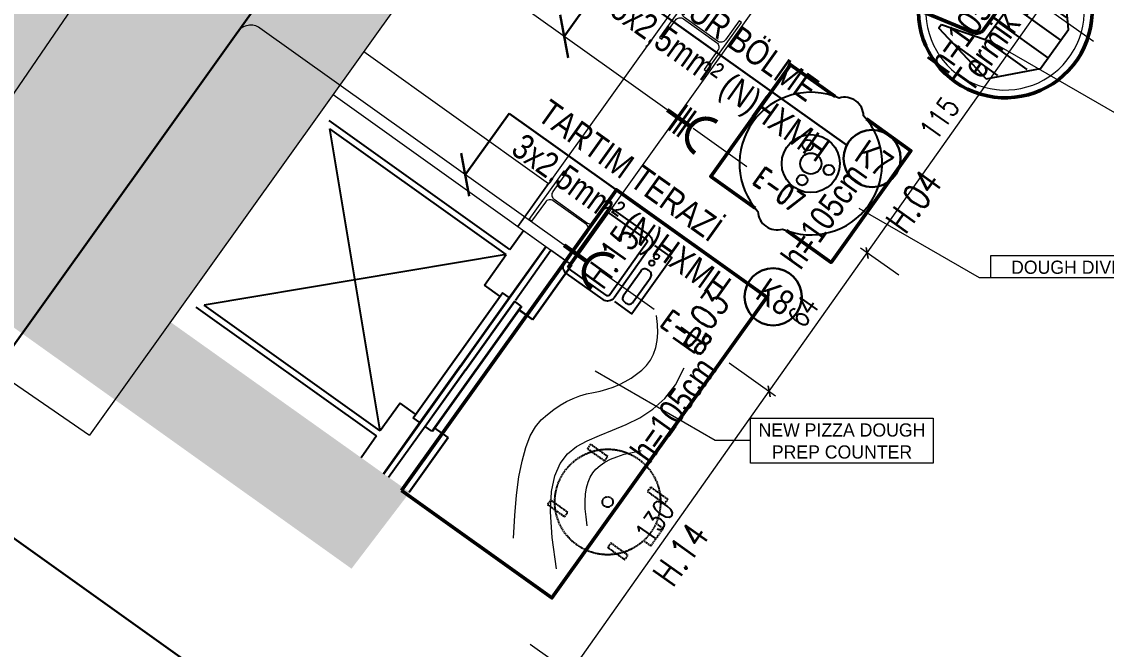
# Model space of a CAD drawing. Header units: millimetres. Extents: x 2562 to 7288, y 778 to 5635.
# Drawn here: x 6083.8 to 6494.4, y 2834.4 to 3072.1 of the extents above; entities that cross this region are included whole.
import ezdxf
from ezdxf.enums import TextEntityAlignment as Align

# ---------------------------------------------------------------- set-up
doc = ezdxf.new("R2010")
doc.units = ezdxf.units.MM
doc.linetypes.add('BORDER', pattern=[1.75, 0.5, -0.25, 0.5, -0.25, 0, -0.25])
doc.linetypes.add('HIDDEN', pattern=[0.375, 0.25, -0.125])
for name, color, linetype, lineweight in [('-DWG_ANA', 7, 'Continuous', 50), ('-DWG_ANA_1', 7, 'BORDER', 25), ('-DWG_DETAY1', 7, 'Continuous', 25), ('-DWG_DETAY2', 7, 'Continuous', 15), ('E-HAT', 6, 'Continuous', 20), ('E-HAT ÇOKLU', 1, 'Continuous', 30), ('E-yazı', 7, 'Continuous', 30), ('NO', 7, 'Continuous', 30), ('PLAN', 253, 'Continuous', 15), ('SHG-TEXT', 7, 'Continuous', 9), ('TES_ELK', 230, 'Continuous', 25), ('x-ref_base plan 1$0$SHG-WALLS-EXISTING', 214, 'Continuous', 18)]:
    doc.layers.add(name, color=color, linetype=linetype, lineweight=lineweight)
doc.layers.add('0-COTTURA', color=7, linetype='Continuous', lineweight=30, true_color=0xdfb520)
for name, color, linetype in [('0-gnl-asansor', 8, 'Continuous'), ('BH-DO-NOTLAR', 12, 'Continuous'), ('BL-H', 210, 'Continuous')]:
    doc.layers.add(name, color=color, linetype=linetype)
doc.styles.add('KELEBEK', font='arial.ttf', dxfattribs={"height": 15})
doc.styles.add('ROMANS', font='romans.shx', dxfattribs={"width": 0.8})
doc.styles.add('ROMANSTW', font='Romanstw.shx', dxfattribs={"width": 0.8})
doc.styles.add('SHG_Text style', font='GOTHIC.TTF')
doc.styles.add('TESNO', font='romandtw.shx', dxfattribs={"height": 0.8})
doc.dimstyles.new('ÖLÇÜ-8', dxfattribs={"dimtxt": 8, "dimasz": 3, "dimexe": 3, "dimexo": 0, "dimgap": 3, "dimtad": 1, "dimdec": 0, "dimzin": 0, "dimdsep": 46, "dimtxsty": 'ROMANSTW', "dimblk1": 'OBLIQUE', "dimblk2": 'OBLIQUE', "dimsah": 1, "dimcen": 0.09, "dimclrt": 256, "dimadec": 0, "dimazin": 0, "dimtfac": 1, "dimtdec": 0, "dimtix": 1, "dimtmove": 0, "dimatfit": 0, "dimldrblk": 'OBLIQUE', "dimfxl": 1, "dimtolj": 1, "dimtzin": 0, "dimlwd": 9, "dimlwe": 9, "dimarcsym": 0})

# ---------------------------------------------------------------- blocks, each defined once
blk = doc.blocks.new('boh')
at = {"layer": 'x-ref_base plan 1$0$SHG-WALLS-EXISTING'}
blk.add_line((-49766.88, -18176.81), (-50376.96, -19030.78), dxfattribs=at)
blk = doc.blocks.new('v-em')
at = {"layer": 'TES_ELK', "linetype": 'Continuous'}
for points, const_width in [([(0, -8.83), (0, 2)], 1.6), ([(-6, -4), (6, -4)], 1)]:
    blk.add_lwpolyline(points, dxfattribs=dict(at, const_width=const_width))
at = {"layer": 'TES_ELK', "linetype": 'Continuous', "const_width": 1.6}
blk.add_lwpolyline([(-7.22, -16.05), (-7.22, -16.05, -1), (7.22, -16.05)], format="xyb", dxfattribs=at)
blk = doc.blocks.new('T-1AS-AHW6')
at = {"layer": 'TES_ELK', "lineweight": 15}
blk.add_lwpolyline([(15, -25), (15, 0)], dxfattribs=at)
at = {"layer": 'PLAN', "linetype": 'Continuous'}
blk.add_blockref('v-em', (15, 15), dxfattribs=at)
at = {"layer": 'TES_ELK', "linetype": 'Continuous', "style": 'TESNO', "width": 0.7}
blk.add_attdef('ENO', text='', height=8, rotation=90, dxfattribs=at).set_placement((15, -40, 1), align=Align.MIDDLE)
blk = doc.blocks.new('v-et')
at = {"layer": 'TES_ELK', "linetype": 'Continuous'}
for points, const_width in [([(0, -8.83), (0, 2)], 1.6), ([(-6, -3), (6, -3)], 1), ([(-6, -5), (6, -5)], 1), ([(-6, -7), (6, -7)], 1)]:
    blk.add_lwpolyline(points, dxfattribs=dict(at, const_width=const_width))
at = {"layer": 'TES_ELK', "linetype": 'Continuous', "const_width": 1.6}
blk.add_lwpolyline([(-7.22, -16.05), (-7.22, -16.05, -1), (7.22, -16.05)], format="xyb", dxfattribs=at)
blk = doc.blocks.new('T-DAU-DRROBOT4')
at = {"layer": 'TES_ELK', "linetype": 'Continuous', "lineweight": 15}
blk.add_lwpolyline([(20, -25), (20, 0)], dxfattribs=at)
at = {"linetype": 'Continuous'}
blk.add_blockref('v-et', (20, 10), dxfattribs=at)
at = {"layer": 'TES_ELK', "linetype": 'Continuous', "style": 'TESNO', "width": 0.7}
blk.add_attdef('ENO', text='', height=8, rotation=90, dxfattribs=at).set_placement((20, -40, 1), align=Align.MIDDLE)
blk = doc.blocks.new('_Oblique')
at = {"color": 0, "linetype": 'ByBlock', "lineweight": -2}
blk.add_line((-0.5, -0.5), (0.5, 0.5), dxfattribs=at)
blk = doc.blocks.new('*D131')
at = {"layer": 'PLAN', "color": 0, "linetype": 'Continuous', "lineweight": 9, "transparency": 16777216}
for p, q in [((-40134.93, -14003.41), (-40117.27, -14015.89)), ((-40194.99, -14120.68), (-40119.72, -14014.16)), ((-40210.21, -14109.93), (-40192.54, -14122.41))]:
    blk.add_line(p, q, dxfattribs=at)
at = {"layer": 'PLAN', "color": 0, "linetype": 'Continuous', "lineweight": 9, "transparency": 16777216, "xscale": 3, "yscale": 3, "zscale": 3}
for p, rotation in [((-40119.72, -14014.16), 54.75078728968332), ((-40194.99, -14120.68), 234.7507872896833)]:
    blk.add_blockref('_Oblique', p, dxfattribs=dict(at, rotation=rotation))
at = {"layer": 'PLAN', "linetype": 'Continuous', "transparency": 16777216, "insert": (-40163.07, -14063.38), "char_height": 8, "attachment_point": 5, "rotation": 54.7508, "style": 'ROMANSTW'}
blk.add_mtext('\\A1;130', dxfattribs=at)
blk = doc.blocks.new('*D132')
at = {"layer": 'PLAN', "color": 0, "linetype": 'Continuous', "lineweight": 9, "transparency": 16777216}
for p, q in [((-40119.72, -14014.16), (-40082.66, -13961.72)), ((-40070.65, -13970.21), (-40085.11, -13959.99)), ((-40134.93, -14003.41), (-40117.27, -14015.89))]:
    blk.add_line(p, q, dxfattribs=at)
at = {"layer": 'PLAN', "color": 0, "linetype": 'Continuous', "lineweight": 9, "transparency": 16777216, "xscale": 3, "yscale": 3, "zscale": 3}
for p, rotation in [((-40082.66, -13961.72), 54.75078728965931), ((-40119.72, -14014.16), 234.7507872896593)]:
    blk.add_blockref('_Oblique', p, dxfattribs=dict(at, rotation=rotation))
at = {"layer": 'PLAN', "linetype": 'Continuous', "transparency": 16777216, "insert": (-40106.9, -13983.9), "char_height": 8, "attachment_point": 5, "rotation": 54.7508, "style": 'ROMANSTW'}
blk.add_mtext('\\A1;64', dxfattribs=at)
blk = doc.blocks.new('*D133')
at = {"layer": 'PLAN', "color": 0, "linetype": 'Continuous', "lineweight": 9, "transparency": 16777216}
for p, q in [((-40082.66, -13961.72), (-40016.4, -13867.97)), ((-39997.01, -13881.67), (-40018.85, -13866.23)), ((-40070.65, -13970.21), (-40085.11, -13959.99))]:
    blk.add_line(p, q, dxfattribs=at)
at = {"layer": 'PLAN', "color": 0, "linetype": 'Continuous', "lineweight": 9, "transparency": 16777216, "xscale": 3, "yscale": 3, "zscale": 3}
for p, rotation in [((-40016.4, -13867.97), 54.75078728965931), ((-40082.66, -13961.72), 234.7507872896593)]:
    blk.add_blockref('_Oblique', p, dxfattribs=dict(at, rotation=rotation))
at = {"layer": 'PLAN', "linetype": 'Continuous', "transparency": 16777216, "insert": (-40055.24, -13910.8), "char_height": 8, "attachment_point": 5, "rotation": 54.7508, "style": 'ROMANSTW'}
blk.add_mtext('\\A1;115', dxfattribs=at)
blk = doc.blocks.new('1DR-ISM75')
at = {"layer": '-DWG_ANA', "color": 0}
for points in [[(-12.1, 0), (11.28, 0, -0.198912), (13.62, -0.97), (24.65, -12, -0.242213), (25.57, -14.88), (13.11, -68.84, -0.366629), (9.85, -71.6), (-9.3, -71.6, -0.366629), (-12.56, -68.84), (-25.02, -14.88, -0.242213), (-24.1, -12), (-12.1, 0)], [(-18.27, -47.65, 3.20762), (19.06, -46.6, 3.027737)]]:
    blk.add_lwpolyline(points, format="xyb", dxfattribs=at)
at = {"layer": '-DWG_DETAY1', "color": 0}
blk.add_lwpolyline([(-11.42, -1.65), (11.28, -1.65, -0.198912), (12.45, -2.13), (23.48, -13.17, -0.242213), (23.94, -14.6), (16.43, -46.17, -0.366629), (14.8, -47.55), (-14.25, -47.55, -0.366629), (-15.88, -46.17), (-23.39, -14.6, -0.242213), (-22.93, -13.17)], format="xyb", close=True, dxfattribs=at)
for points in [[(-17.05, -57.45), (-18.7, -57.45), (-23.95, -83.25), (-8.8, -97.7), (9.35, -97.7), (26.15, -83.25), (19.25, -57.45), (17.6, -57.45)], [(-17.05, -57.45), (-12.1, -74.25), (12.65, -74.25), (17.6, -57.45)], [(-20.35, -86.05), (-20.35, -64.41)], [(20.9, -87.19), (20.9, -62.75)], [(-12.1, -93.75), (-12.1, -74.25)], [(-3.85, -97.7), (-3.85, -74.25)], [(4.4, -97.7), (4.4, -74.25)], [(12.65, -94.4), (12.65, -74.25)]]:
    blk.add_lwpolyline(points, dxfattribs=at)
at = {"layer": '-DWG_DETAY2', "color": 0}
blk.add_lwpolyline([(-17.61, -50.56, 2.997575), (18.42, -49.43)], format="xyb", dxfattribs=at)
for points in [[(-7.15, -50.85, 0.051099), (-8.48, -50.99, 0.064948), (-9.48, -51.33, 0.104203), (-10.25, -51.94, 0.174705), (-10.45, -52.5, 0.174705), (-10.25, -53.06, 0.104203), (-9.48, -53.67, 0.064948), (-8.48, -54.01, 0.051099), (-7.15, -54.15, 0.051099), (-5.82, -54.01, 0.064948), (-4.82, -53.67, 0.104203), (-4.05, -53.06, 0.174705), (-3.85, -52.5, 0.174705), (-4.05, -51.94, 0.104203), (-4.82, -51.33, 0.064948), (-5.82, -50.99, 0.051099)], [(7.7, -50.85, 0.051099), (6.37, -50.99, 0.064948), (5.37, -51.33, 0.104203), (4.6, -51.94, 0.174705), (4.4, -52.5, 0.174705), (4.6, -53.06, 0.104203), (5.37, -53.67, 0.064948), (6.37, -54.01, 0.051099), (7.7, -54.15, 0.051099), (9.03, -54.01, 0.064948), (10.03, -53.67, 0.104203), (10.8, -53.06, 0.174705), (11, -52.5, 0.174705), (10.8, -51.94, 0.104203), (10.03, -51.33, 0.064948), (9.03, -50.99, 0.051099)]]:
    blk.add_lwpolyline(points, format="xyb", close=True, dxfattribs=at)
at = {"layer": 'NO', "linetype": 'Continuous', "style": 'ROMANS', "width": 0.8}
blk.add_attdef('NO', text='', height=9, dxfattribs=at).set_placement((0.9, -10.42), align=Align.MIDDLE)
blk = doc.blocks.new('DAU-DRROBOT4')
at = {"layer": '-DWG_ANA', "color": 0}
for points in [[(0, -20.72), (0, 0), (52, 0), (52, -20.72)], [(52, -35.28), (52, -56), (0, -56), (0, -35.28)]]:
    blk.add_lwpolyline(points, dxfattribs=at)
at = {"layer": '-DWG_DETAY1', "color": 0}
blk.add_lwpolyline([(-0.39, -33.72, 0.80634), (52.39, -33.72, 0.493523), (52.39, -22.28, 0.80634), (-0.39, -22.28, 0.493523)], format="xyb", close=True, dxfattribs=at)
for centre, radius in [((26, -28), 11), ((26, -28), 4), ((31, -23), 2), ((19, -29), 2), ((28, -35), 2)]:
    blk.add_circle(centre, radius, dxfattribs=at)
at = {"layer": 'NO', "linetype": 'Continuous', "style": 'ROMANS', "width": 0.8}
blk.add_attdef('NO', text='', height=10, dxfattribs=at).set_placement((37, -68), align=Align.MIDDLE)
blk = doc.blocks.new('T_140')
at = {"layer": '-DWG_ANA', "color": 0}
blk.add_lwpolyline([(0, 0), (140, 0), (140, -70), (0, -70)], close=True, dxfattribs=at)
blk = doc.blocks.new('T_MC')
at = {"layer": '-DWG_DETAY2', "color": 0, "linetype": 'Continuous'}
for points in [[(5, 25), (12.23, 29.65), (18.91, 33.59), (25.04, 36.84), (30.62, 39.38), (35.66, 41.21), (40.16, 42.34), (44.1, 42.77), (47.5, 42.5), (50.55, 41.8), (53.44, 40.94), (56.17, 39.92), (58.75, 38.75), (61.17, 37.42), (63.44, 35.94), (65.55, 34.3), (67.5, 32.5), (69.41, 30.7), (71.41, 29.06), (73.48, 27.58), (75.62, 26.25), (77.85, 25.08), (80.16, 24.06), (82.54, 23.2), (85, 22.5), (87.5, 22.07), (90, 22.03), (92.5, 22.38), (95, 23.12), (97.5, 24.26), (100, 25.78), (102.5, 27.7), (105, 30)], [(5, 5), (13.7, 13.24), (21.19, 19.36), (27.65, 23.57), (33.28, 26.09), (38.26, 27.16), (42.79, 26.97), (47.06, 25.76), (51.25, 23.75), (55.54, 21.16), (60.02, 18.26), (64.76, 15.33), (69.84, 12.66), (75.33, 10.51), (81.31, 9.16), (87.84, 8.9), (95, 10)], [(25, 5), (27.46, 7.34), (29.84, 9.38), (32.15, 11.09), (34.38, 12.5), (36.52, 13.59), (38.59, 14.38), (40.59, 14.84), (42.5, 15), (44.41, 14.84), (46.41, 14.38), (48.48, 13.59), (50.62, 12.5), (52.85, 11.09), (55.16, 9.38), (57.54, 7.34), (60, 5)], [(0, 0), (0, 0)]]:
    blk.add_lwpolyline(points, dxfattribs=at)
blk = doc.blocks.new('TMN140')
at = {"layer": 'PLAN', "color": 0, "linetype": 'Continuous'}
for name, p in [('T_140', (0, 0)), ('T_MC', (5, -70))]:
    blk.add_blockref(name, p, dxfattribs=at)
at = {"layer": 'NO', "linetype": 'Continuous', "style": 'ROMANS', "width": 0.8}
blk.add_attdef('NO', text='', height=10, dxfattribs=at).set_placement((118, -55), align=Align.MIDDLE)
blk = doc.blocks.new('1AS-AHW6')
at = {"layer": '-DWG_ANA_1', "color": 0, "linetype": 'Continuous'}
blk.add_lwpolyline([(22, -23), (3, -23, -0.414214), (0, -20), (0, -3, -0.414214), (3, 0), (22, 0), (27, 0, -0.414214), (30, -3), (30, -20, -0.414214), (27, -23)], format="xyb", close=True, dxfattribs=at)
at = {"layer": '-DWG_DETAY1', "color": 0}
for points in [[(22, -21), (3, -21, -0.414214), (2, -20), (2, -3, -0.414214), (3, -2), (22, -2), (27, -2, -0.414214), (28, -3), (28, -20, -0.414214), (27, -21)], [(17, -25.41), (5.88, -25.41, 0.476282), (4, -27.32), (4, -27.67), (4, -27.84, 0.476282), (5.88, -29.75), (17, -29.75), (17.12, -29.75, 0.476282), (19, -27.84), (19, -27.67), (19, -27.32, 0.476282), (17.12, -25.41)]]:
    blk.add_lwpolyline(points, format="xyb", close=True, dxfattribs=at)
blk.add_lwpolyline([(28, -24), (28, -32), (2, -32), (2, -24)], dxfattribs=at)
for centre in [(22, -27), (25, -27)]:
    blk.add_circle(centre, 1, dxfattribs=at)
at = {"layer": 'NO', "linetype": 'Continuous', "style": 'ROMANS', "width": 0.8}
blk.add_attdef('NO', text='', height=10, dxfattribs=at).set_placement((15, -13), align=Align.MIDDLE)
blk = doc.blocks.new('ACP100')
at = {"layer": '-DWG_ANA_1', "color": 0, "linetype": 'HIDDEN'}
blk.add_circle((0, 0), 20, dxfattribs=at)
at = {"layer": '-DWG_DETAY1', "color": 0, "linetype": 'HIDDEN'}
for points in [[(-14, 18), (-14, 10), (-12, 10), (-12, 18)], [(12, 18), (12, 10), (14, 10), (14, 18)], [(-14, -10), (-14, -18), (-12, -18), (-12, -10)], [(12, -10), (12, -18), (14, -18), (14, -10)]]:
    blk.add_lwpolyline(points, close=True, dxfattribs=at)
blk.add_lwpolyline([(-4, -20), (-4, -23), (4, -23), (4, -20)], dxfattribs=at)
blk.add_circle((0, 0), 2, dxfattribs=at)
at = {"layer": 'NO', "linetype": 'Continuous', "style": 'ROMANS', "width": 0.8}
blk.add_attdef('NO', text='', height=10, dxfattribs=at).set_placement((0, -34), align=Align.MIDDLE)
blk = doc.blocks.new('bohhh')
at = {"layer": '0-gnl-asansor'}
for p, q in [((705.67, -223.13), (637.31, -174.32)), ((704.27, -225.08), (637.54, -177.43)), ((656.62, -291.82), (637.54, -177.43)), ((705.67, -223.13), (710.79, -215.96)), ((704.27, -225.08), (589.89, -244.17)), ((657.78, -308.09), (719.29, -222.01)), ((657.78, -308.09), (719.29, -222.01)), ((657.93, -308.05), (719.44, -221.97)), ((657.93, -308.05), (719.44, -221.97)), ((696.03, -236.63), (704.27, -225.08)), ((705.42, -241.37), (719.26, -222)), ((707.73, -242.28), (721.21, -223.39)), ((714.26, -249.64), (729.02, -228.97)), ((714.41, -249.6), (729.17, -228.93)), ((701.89, -240.81), (696.03, -236.63)), ((669.01, -286.86), (702.82, -239.51)), ((669.15, -286.82), (702.97, -239.46)), ((686.9, -267.32), (705.42, -241.37)), ((687.04, -267.27), (705.57, -241.32)), ((705.42, -241.37), (702.82, -239.51)), ((655.23, -293.77), (586.87, -244.96)), ((656.62, -291.82), (589.89, -244.17)), ((676.17, -291.98), (709.98, -244.62)), ((676.32, -291.93), (710.13, -244.58)), ((688.85, -268.71), (707.38, -242.76)), ((688.99, -268.67), (707.52, -242.72)), ((709.98, -244.62), (707.38, -242.76)), ((714.26, -249.64), (709.05, -245.93)), ((714.41, -249.6), (709.2, -245.88)), ((686.9, -267.32), (671.61, -288.72)), ((687.04, -267.27), (671.76, -288.68)), ((688.85, -268.71), (673.57, -290.12)), ((688.99, -268.67), (673.71, -290.07)), ((664.08, -281.38), (656.62, -291.82)), ((669.94, -285.56), (664.08, -281.38)), ((671.61, -288.72), (669.01, -286.86)), ((671.61, -288.72), (657.78, -308.09)), ((673.57, -290.12), (659.74, -309.49)), ((676.17, -291.98), (673.57, -290.12)), ((682.31, -294.4), (677.1, -290.68)), ((655.23, -293.77), (649.32, -302.05)), ((667.52, -315.09), (682.31, -294.4)), ((682.31, -294.4), (667.55, -315.07))]:
    blk.add_line(p, q, dxfattribs=at)
at = {"layer": 'SHG-TEXT'}
for p, q in [((935.55, -171.9), (890.05, -145.63)), ((883.41, -233.87), (837.91, -207.6)), ((896.72, -233.87), (883.41, -233.87)), ((783.43, -295.54), (737.93, -269.27)), ((796.74, -295.54), (783.43, -295.54))]:
    blk.add_line(p, q, dxfattribs=at)
for points in [[(887.68, -225.4), (956.83, -225.4), (956.83, -233.92), (887.68, -233.92)], [(796.74, -287.02), (865.89, -287.02), (865.89, -304.07), (796.74, -304.07)]]:
    blk.add_lwpolyline(points, close=True, dxfattribs=at)
at = {"layer": 'x-ref_base plan 1$0$SHG-WALLS-EXISTING'}
for p, q in [((650.34, -148.17), (720.28, -198.13)), ((638.71, -164.44), (728.97, -228.98)), ((708.65, -214.4), (720.3, -198.15)), ((710.79, -215.96), (719.26, -222)), ((729.02, -228.97), (721.21, -223.39))]:
    blk.add_line(p, q, dxfattribs=at)
blk.add_lwpolyline([(776.71, -119.25), (708.65, -214.4), (728.98, -228.94), (797.03, -133.77), (776.71, -119.25)], dxfattribs=at)
for points in [[(775.53, -124.36), (762.29, -142.86), (763.18, -143.5), (768.39, -136.22, -0.414214), (771.32, -135.73), (783.92, -144.74, -0.414214), (784.4, -147.67), (779.2, -154.95), (780.09, -155.59), (793.32, -137.08), (792.43, -136.45), (787.23, -143.72, -0.414214), (784.3, -144.21), (771.7, -135.2, -0.414214), (771.22, -132.27), (776.42, -124.99)], [(713.02, -211.78), (726.25, -193.27), (727.14, -193.91), (721.94, -201.19, 0.414214), (722.42, -204.12), (735.02, -213.13, 0.414214), (737.95, -212.64), (743.15, -205.36), (744.04, -206), (730.81, -224.5), (729.92, -223.87), (735.12, -216.59, 0.414214), (734.64, -213.66), (722.04, -204.65, 0.414214), (719.11, -205.14), (713.9, -212.41)]]:
    blk.add_lwpolyline(points, format="xyb", close=True, dxfattribs=at)
at = {"layer": 'BL-H', "linetype": 'Continuous'}
ref = blk.add_blockref('1DR-ISM75', (832.22, -90.61), dxfattribs=dict(at, rotation=54.43290886752776))
ref.add_attrib('NO', 'H.05', dxfattribs={"layer": 'NO', "linetype": 'Continuous', "height": 10, "rotation": 54.4329, "style": 'ROMANS', "width": 0.8}).set_placement((841.22, -95.94), align=Align.MIDDLE)
for name, p, rotation, values in [('DAU-DRROBOT4', (781.67, -195.44), 54.43290886753009, {'NO': 'H.04'}), ('TMN140', (664.64, -314.45), 54.46761264252005, {'NO': 'H.03'}), ('1AS-AHW6', (724.64, -230.49), 54.46761264254314, {'NO': 'H.15'}), ('ACP100', (742.68, -318.76), 54.46761264249468, {'NO': 'H.14'})]:
    blk.add_blockref(name, p, dxfattribs=dict(at, rotation=rotation)).add_auto_attribs(values)
at = {"layer": 'NO', "linetype": 'Continuous', "style": 'ROMANS', "width": 0.8}
for rotation, p in [(324.6193, (512.36, 291.45)), (234.0735, (509.81, 213.68)), (234.0735, (531.31, 195.64))]:
    blk.add_attdef('NO', text='', height=10, rotation=rotation, dxfattribs=at).set_placement(p, align=Align.MIDDLE)
at = {"layer": 'SHG-TEXT', "char_height": 5, "width": 357.1476, "attachment_point": 5, "style": 'SHG_Text style'}
for s, insert in [('DOUGH DIVIDER', (922.31, -229.88)), ('NEW PIZZA DOUGH \\PPREP COUNTER', (831.37, -295.7))]:
    blk.add_mtext(s, dxfattribs=dict(at, insert=insert))
blk = doc.blocks.new('20150127-BOH Mutfak')
at = {"layer": 'E-HAT', "ltscale": 3}
for p, q in [((-40158.31, -13907.57), (-40275.08, -13824.16)), ((-40197.38, -13958.81), (-40312.52, -13876.57))]:
    blk.add_line(p, q, dxfattribs=at)
blk.add_arc((-40316, -13881.45), 6, 54.4627, 144.4627, dxfattribs=at)
at = {"layer": 'E-HAT ÇOKLU', "ltscale": 3}
for p, q in [((-40059.7, -13512.29), (-40436.81, -14040.26)), ((-40333.06, -14121.74), (-40435.42, -14048.63))]:
    blk.add_line(p, q, dxfattribs=at)
at = {"layer": 'E-yazı'}
for p, q in [((-40180.73, -13856.45), (-40197.33, -13879.7)), ((-40198.83, -13871.56), (-40195.84, -13887.84)), ((-40218.16, -13908.86), (-40234.76, -13932.1)), ((-40236.26, -13923.96), (-40233.27, -13940.25))]:
    blk.add_line(p, q, dxfattribs=at)
at = {"layer": 'E-yazı', "extrusion": (1.38607e-07, -2.97072e-07, 1)}
for p, q in [((-40180.73, -13856.45), (-40090.37, -13920.89)), ((-40218.16, -13908.86), (-40127.8, -13973.3))]:
    blk.add_line(p, q, dxfattribs=at)
for centre in [(-40080.8, -13925.96, 0), (-40118.24, -13978.37, 0)]:
    blk.add_circle(centre, 10.82, dxfattribs=at)
at = {"layer": 'PLAN', "linetype": 'Continuous'}
ref = blk.add_blockref('T-DAU-DRROBOT4', (-40160.18, -13930.82), dxfattribs=dict(at, rotation=54.43290886753009))
ref.add_attrib('ENO', 'E-07', dxfattribs={"layer": 'TES_ELK', "linetype": 'Continuous', "height": 8, "rotation": 324.4329, "style": 'TESNO', "width": 0.7}).set_placement((-40116.01, -13937.81, 1), align=Align.MIDDLE)
ref = blk.add_blockref('T-1AS-AHW6', (-40192.26, -13980.89), dxfattribs=dict(at, rotation=54.46761264254314))
ref.add_attrib('ENO', 'E-08', dxfattribs={"layer": 'TES_ELK', "linetype": 'Continuous', "height": 8, "rotation": 324.4676, "style": 'TESNO', "width": 0.7}).set_placement((-40150.99, -13991.93, 1), align=Align.MIDDLE)
at = {"layer": 'E-yazı', "extrusion": (-3.42122e-08, -3.26027e-07, 1), "style": 'KELEBEK', "width": 0.8}
for s, p in [('Termik M. Şalter', (-40043.22, -13901.71, 0.01)), ('h=105cm', (-40052.24, -13894.47, 0.01)), ('h=105cm', (-40107.92, -13968.59, 0.01)), ('h=105cm', (-40164.96, -14042.01, 0.01))]:
    blk.add_text(s, height=9.6, rotation=54.5158, dxfattribs=at).set_placement(p)
at = {"layer": 'E-yazı', "extrusion": (1.38607e-07, -2.97072e-07, 1), "style": 'KELEBEK', "width": 0.8}
for s, rotation, p in [('HAMUR BÖLME', 324.5063, (-40170.63, -13858.51, 0)), ('5x2,5mm² (N)HXMH', 324.5063, (-40180.54, -13871.32, 0)), ('TARTIM TERAZİ', 324.5063, (-40208.07, -13910.91, 0)), ('3x2,5mm² (N)HXMH', 324.5063, (-40217.97, -13923.73, 0)), ('K7', 325.5205, (-40088.07, -13926.21, 0)), ('K8', 325.5205, (-40125.5, -13978.61, 0))]:
    blk.add_text(s, height=9.6, rotation=rotation, dxfattribs=at).set_placement(p)
at = {"layer": 'PLAN', "linetype": 'Continuous'}
for base, p1, p2, picture, middle in [((-40016.4, -13867.97), (-40070.65, -13970.21), (-39997.01, -13881.67), '*D133', (-40055.24, -13910.8)), ((-40082.66, -13961.72), (-40134.93, -14003.41), (-40070.65, -13970.21), '*D132', (-40106.9, -13983.9))]:
    dim = blk.add_linear_dim(base=base, p1=p1, p2=p2, angle=234.7508, dimstyle='ÖLÇÜ-8', override={"dimtmove": 1}, dxfattribs=at)
    dim.commit()
    dim.dimension.update_dxf_attribs({"geometry": picture, "text_midpoint": middle})
dim = blk.add_aligned_dim(p1=(-40210.21, -14109.93), p2=(-40134.93, -14003.41), distance=-18.63, dimstyle='ÖLÇÜ-8', dxfattribs=at)
dim.commit()
dim.dimension.update_dxf_attribs({"geometry": '*D131', "text_midpoint": (-40163.07, -14063.38)})

msp = doc.modelspace()

# ---------------------------------------------------------------- hatches: boundary and pattern name
at = {"layer": '0-COTTURA', "ltscale": 3}
h = msp.add_hatch(color=253, dxfattribs=at)
h.dxf.hatch_style = 1
h.paths.add_polyline_path([(5625.18, 3295.88), (5701.42, 3241.42), (5731.71, 3283.94), (5749.54, 3271.23), (6089.56, 3747.2), (6370.9, 3546.16), (5993.68, 3018.54), (6208.69, 2864.9), (6230.73, 2893.83), (6140.22, 2958.28), (6331.82, 3225.65), (6421.77, 3161.46), (6433.36, 3177.76), (6343.1, 3242.24), (6615.77, 3623.91), (6669.51, 3585.6), (6764.24, 3692.9), (7032.07, 3557.74), (7032.07, 2829.64), (7022.07, 2829.64), (7022.07, 2819.64), (7032.07, 2819.64), (7032.07, 2779.64), (7047.07, 2779.64), (7047.07, 3709.6), (6708.42, 3951.02), (6468.56, 3614.08), (6436.05, 3637.22), (6376.71, 3554.3), (6094.37, 3756.04), (6154.47, 3840.44), (6065.03, 3901.34), (6057.92, 3904.2)])

# ---------------------------------------------------------------- linework, layer by layer
at = {"layer": 'x-ref_base plan 1$0$SHG-WALLS-EXISTING'}
for p, q in [((6719.63, 3769.45), (6109.55, 2915.48)), ((6029.65, 2970.28), (6104.46, 3079.34)), ((6029.65, 2970.28), (6109.55, 2915.48))]:
    msp.add_line(p, q, dxfattribs=at)

# ---------------------------------------------------------------- block references
at = {"linetype": 'Continuous'}
msp.add_blockref('bohhh', (5562.97, 3208.94), dxfattribs=at)
at = {"layer": 'BH-DO-NOTLAR'}
msp.add_blockref('boh', (56486.51, 21946.25), dxfattribs=at)
at = {"layer": 'E-HAT'}
msp.add_blockref('20150127-BOH Mutfak', (46486.51, 16946.25), dxfattribs=at)

doc.saveas('drawing.dxf')
